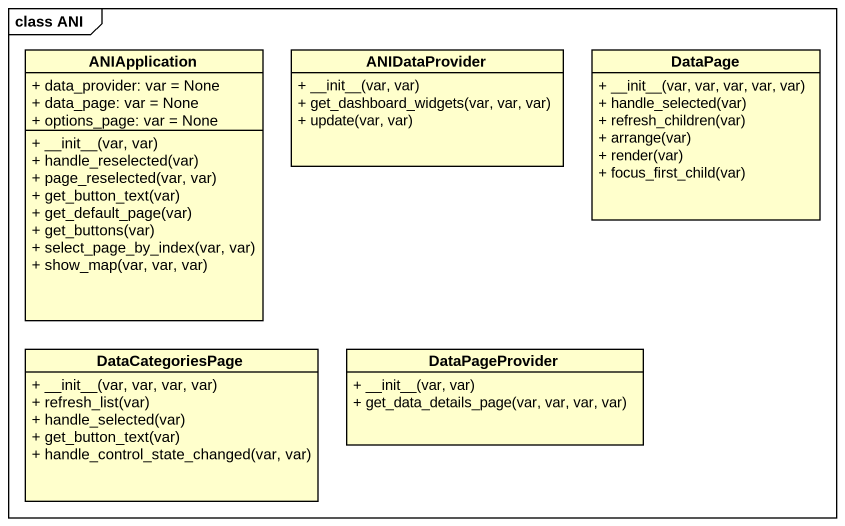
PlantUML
@startuml
mainframe class ANI
hide circle
hide empty members
skinparam classAttributeIconSize 0
class ANIApplication {
  + data_provider: var = None
  + data_page: var = None
  + options_page: var = None
  + ~__init~__(var, var)
  + handle_reselected(var)
  + page_reselected(var, var)
  + get_button_text(var)
  + get_default_page(var)
  + get_buttons(var)
  + select_page_by_index(var, var)
  + show_map(var, var, var)
}
class ANIDataProvider {
  + ~__init~__(var, var)
  + get_dashboard_widgets(var, var, var)
  + update(var, var)
}
class DataPage {
  + ~__init~__(var, var, var, var, var)
  + handle_selected(var)
  + refresh_children(var)
  + arrange(var)
  + render(var)
  + focus_first_child(var)
}
class DataCategoriesPage {
  + ~__init~__(var, var, var, var)
  + refresh_list(var)
  + handle_selected(var)
  + get_button_text(var)
  + handle_control_state_changed(var, var)
}
class DataPageProvider {
  + ~__init~__(var, var)
  + get_data_details_page(var, var, var, var)
}
@enduml
